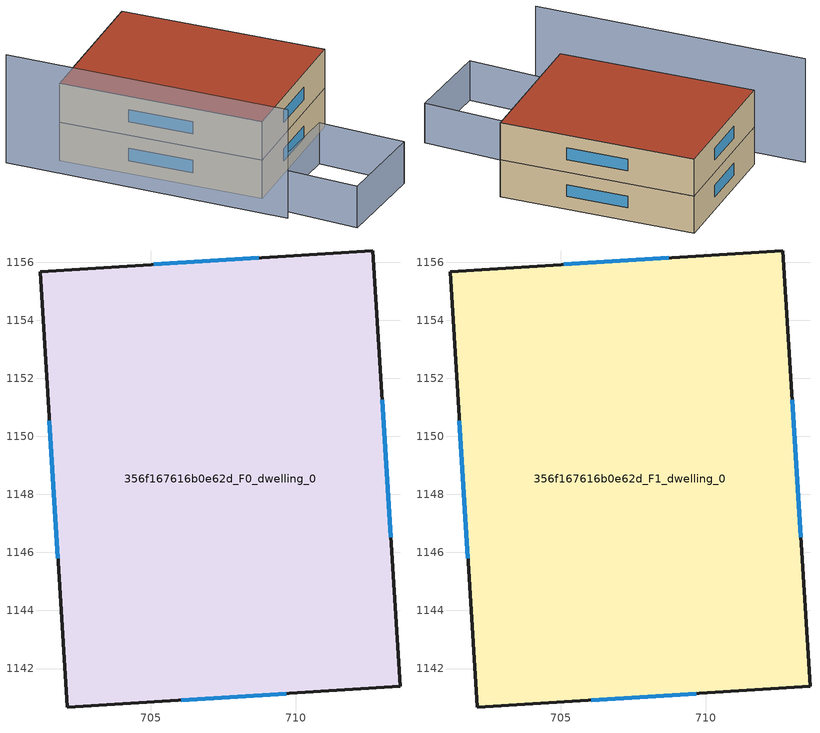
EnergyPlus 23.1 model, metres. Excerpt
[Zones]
356f167616b0e62d_F0_dwelling_0
 floor ground (EU_floor_Construction): 712.65,1156.4 713.59,1141.38 702.12,1140.67 701.18,1155.68 z0
 wall outside (EU_wall_Construction): 712.65,1156.4 701.18,1155.68 702.12,1140.67 713.59,1141.38 712.65,1156.4 z0:3
 window (EU_Window_Construction): 708.73,1156.15 705.11,1155.93 / 713.27,1146.52 712.98,1151.26 / 706.05,1140.91 709.67,1141.14 / 701.51,1150.54 701.8,1145.81 z1.03:1.97
356f167616b0e62d_F1_dwelling_0
 floor to 356f167616b0e62d_F0_dwelling_0 (EU_floor_Construction): 712.65,1156.4 713.59,1141.38 702.12,1140.67 701.18,1155.68 z3
 wall outside (EU_wall_Construction): 712.65,1156.4 701.18,1155.68 702.12,1140.67 713.59,1141.38 712.65,1156.4 z3:6
 window (EU_Window_Construction): 708.73,1156.15 705.11,1155.93 / 713.27,1146.52 712.98,1151.26 / 706.05,1140.91 709.67,1141.14 / 701.51,1150.54 701.8,1145.81 z4.03:4.97
 roof outside (EU_roof_Construction): 713.59,1141.38 712.65,1156.4 701.18,1155.68 702.12,1140.67 z6
shading: 701.1,1132.95 701.15,1139.42 / 701.15,1139.42 708.47,1139.36 / 708.47,1139.36 708.42,1132.89 / 708.42,1132.89 701.1,1132.95 z0:3.2; 699.33,1158.86 700.32,1137.88 z0:8.4
[Building]
EU S2 Campaign: North Axis=0; Terrain=City; Solar Distribution=FullExterior
[Site:Location]
Cape.Town.Intl.AP: Latitude=-33.965; Longitude=18.602; Time Zone=2; Elevation=46
[SizingPeriod:WeatherFileDays]
AnnualSizingPeriod: Begin Month=1; Begin Day of Month=1; End Month=12; End Day of Month=31; Day of Week for Start Day=Monday; Use Weather File Daylight Saving Period=No; Use Weather File Rain and Snow Indicators=No
[MATERIAL]
EU_InternalMass_Material: Roughness=MediumRough; Thickness=0.1; Conductivity=1; Density=1800; Specific Heat=900; Thermal Absorptance=0.9; Solar Absorptance=0.7; Visible Absorptance=0.7
[MATERIAL:NOMASS] Roughness=MediumRough; Thermal Absorptance=0.9; Solar Absorptance=0.7; Visible Absorptance=0.7
Name | Thermal Resistance
EU_wall_NoMass | 0.493876
EU_roof_NoMass | 0.449382
EU_floor_NoMass | 1.25
[WINDOWMATERIAL:SIMPLEGLAZINGSYSTEM]
EU_Window_SimpleGlazing: UFactor=4.4; Solar Heat Gain Coefficient=0.85; Visible Transmittance=0.85
[CONSTRUCTION]
EU_wall_Construction: EU_wall_NoMass
EU_roof_Construction: EU_roof_NoMass
EU_floor_Construction: EU_floor_NoMass
EU_Window_Construction: EU_Window_SimpleGlazing
EU_InternalMass_Construction: EU_InternalMass_Material
[ZONE] Type=1; Multiplier=1; Ceiling Height=autocalculate; Volume=518.71; Floor Area=autocalculate; Part of Total Floor Area=Yes
356f167616b0e62d_F0_dwelling_0; 356f167616b0e62d_F1_dwelling_0
[INTERNALMASS] Construction=EU_InternalMass_Construction; Surface Area=172.903
Name | Zone or ZoneList
356f167616b0e62d_F0_dwelling_0_EU_InternalMass | 356f167616b0e62d_F0_dwelling_0
356f167616b0e62d_F1_dwelling_0_EU_InternalMass | 356f167616b0e62d_F1_dwelling_0
[OTHEREQUIPMENT] Fuel Type=Electricity; Design Level Calculation Method=Watts/Area; Power per Zone Floor Area=1; Fraction Latent=0; Fraction Radiant=0; Fraction Lost=0; Carbon Dioxide Generation Rate=0; EndUse Subcategory=EU_Step8_InternalGains
Name | Zone or ZoneList or Space or SpaceList | Schedule
EU_Step8_InternalGain_356f167616b0e62d_F0_dwelling_0_f000 | 356f167616b0e62d_F0_dwelling_0 | EU_Step8_GainSchedule_356f167616b0e62d_F0_dwelling_0_f000
EU_Step8_InternalGain_356f167616b0e62d_F1_dwelling_0_f000 | 356f167616b0e62d_F1_dwelling_0 | EU_Step8_GainSchedule_356f167616b0e62d_F1_dwelling_0_f000
[ZONEVENTILATION:DESIGNFLOWRATE] Schedule=EU_AlwaysOn; Design Flow Rate Calculation Method=AirChanges/Hour; Air Changes per Hour=0.64; Ventilation Type=Natural; Fan Pressure Rise=0; Fan Total Efficiency=1; Constant Term Coefficient=1; Temperature Term Coefficient=0; Velocity Term Coefficient=0; Velocity Squared Term Coefficient=0; Minimum Indoor Temperature=-100; Maximum Indoor Temperature=100; Delta Temperature=-100; Minimum Outdoor Temperature=-100; Maximum Outdoor Temperature=100; Maximum Wind Speed=40
Name | Zone or ZoneList or Space or SpaceList
EU_ConstantAir_356f167616b0e62d_F0_dwelling_0 | 356f167616b0e62d_F0_dwelling_0
EU_ConstantAir_356f167616b0e62d_F1_dwelling_0 | 356f167616b0e62d_F1_dwelling_0
[HVACTEMPLATE:THERMOSTAT] Constant Heating Setpoint=20; Constant Cooling Setpoint=50
EU_HeatOnly_356f167616b0e62d_F0_dwelling_0; EU_HeatOnly_356f167616b0e62d_F1_dwelling_0
[HVACTEMPLATE:ZONE:IDEALLOADSAIRSYSTEM] System Availability Schedule=EU_AlwaysOn; Maximum Heating Supply Air Temperature=50; Minimum Cooling Supply Air Temperature=13; Maximum Heating Supply Air Humidity Ratio=0.0156; Minimum Cooling Supply Air Humidity Ratio=0.0077; Heating Limit=NoLimit; Cooling Limit=NoLimit; Heating Availability Schedule=EU_AlwaysOn; Cooling Availability Schedule=EU_CoolingOff; Dehumidification Control Type=ConstantSensibleHeatRatio; Cooling Sensible Heat Ratio=0.7; Dehumidification Setpoint=60; Humidification Control Type=None; Humidification Setpoint=30; Outdoor Air Method=None; Outdoor Air Flow Rate per Person=0.00944; Outdoor Air Flow Rate per Zone Floor Area=0; Outdoor Air Flow Rate per Zone=0; Demand Controlled Ventilation Type=None; Outdoor Air Economizer Type=NoEconomizer; Heat Recovery Type=None; Sensible Heat Recovery Effectiveness=0.7; Latent Heat Recovery Effectiveness=0.65
Name | Template Thermostat
356f167616b0e62d_F0_dwelling_0 | EU_HeatOnly_356f167616b0e62d_F0_dwelling_0
356f167616b0e62d_F1_dwelling_0 | EU_HeatOnly_356f167616b0e62d_F1_dwelling_0
[SIZING:ZONE] Zone Cooling Design Supply Air Temperature Input Method=SupplyAirTemperature; Zone Cooling Design Supply Air Temperature=13; Zone Heating Design Supply Air Temperature Input Method=SupplyAirTemperature; Zone Heating Design Supply Air Temperature=50; Zone Cooling Design Supply Air Humidity Ratio=0.008; Zone Heating Design Supply Air Humidity Ratio=0.008; Cooling Design Air Flow Method=DesignDay; Cooling Design Air Flow Rate=0; Cooling Minimum Air Flow per Zone Floor Area=0.000762; Cooling Minimum Air Flow=0; Cooling Minimum Air Flow Fraction=0.2; Heating Design Air Flow Method=DesignDay; Heating Design Air Flow Rate=0; Heating Maximum Air Flow per Zone Floor Area=0.002032; Heating Maximum Air Flow=0.141576; Heating Maximum Air Flow Fraction=0.3; Account for Dedicated Outdoor Air System=No; Dedicated Outdoor Air System Control Strategy=NeutralSupplyAir; Dedicated Outdoor Air Low Setpoint Temperature for Design=autosize; Dedicated Outdoor Air High Setpoint Temperature for Design=autosize; Zone Load Sizing Method=Sensible Load Only No Latent Load; Zone Latent Cooling Design Supply Air Humidity Ratio Input Method=HumidityRatioDifference; Zone Cooling Design Supply Air Humidity Ratio Difference=0.005; Zone Latent Heating Design Supply Air Humidity Ratio Input Method=HumidityRatioDifference; Zone Humidification Design Supply Air Humidity Ratio Difference=0.005
356f167616b0e62d_F0_dwelling_0; 356f167616b0e62d_F1_dwelling_0
[SCHEDULE:CONSTANT]
Name | Hourly Value
EU_AlwaysOn | 1
EU_CoolingOff | 0
[SCHEDULE:FILE] Column Number=1; Rows to Skip at Top=0; Number of Hours of Data=8760; Column Separator=Comma; Interpolate to Timestep=No; Minutes per Item=60; Adjust Schedule for Daylight Savings=Yes
Name | File
EU_Step8_GainSchedule_356f167616b0e62d_F0_dwelling_0_f000 | ../../schedules/356f167616b0e62d/356f167616b0e62d_F0_dwelling_0_f000_gain.csv
EU_Step8_GainSchedule_356f167616b0e62d_F1_dwelling_0_f000 | ../../schedules/356f167616b0e62d/356f167616b0e62d_F1_dwelling_0_f000_gain.csv
